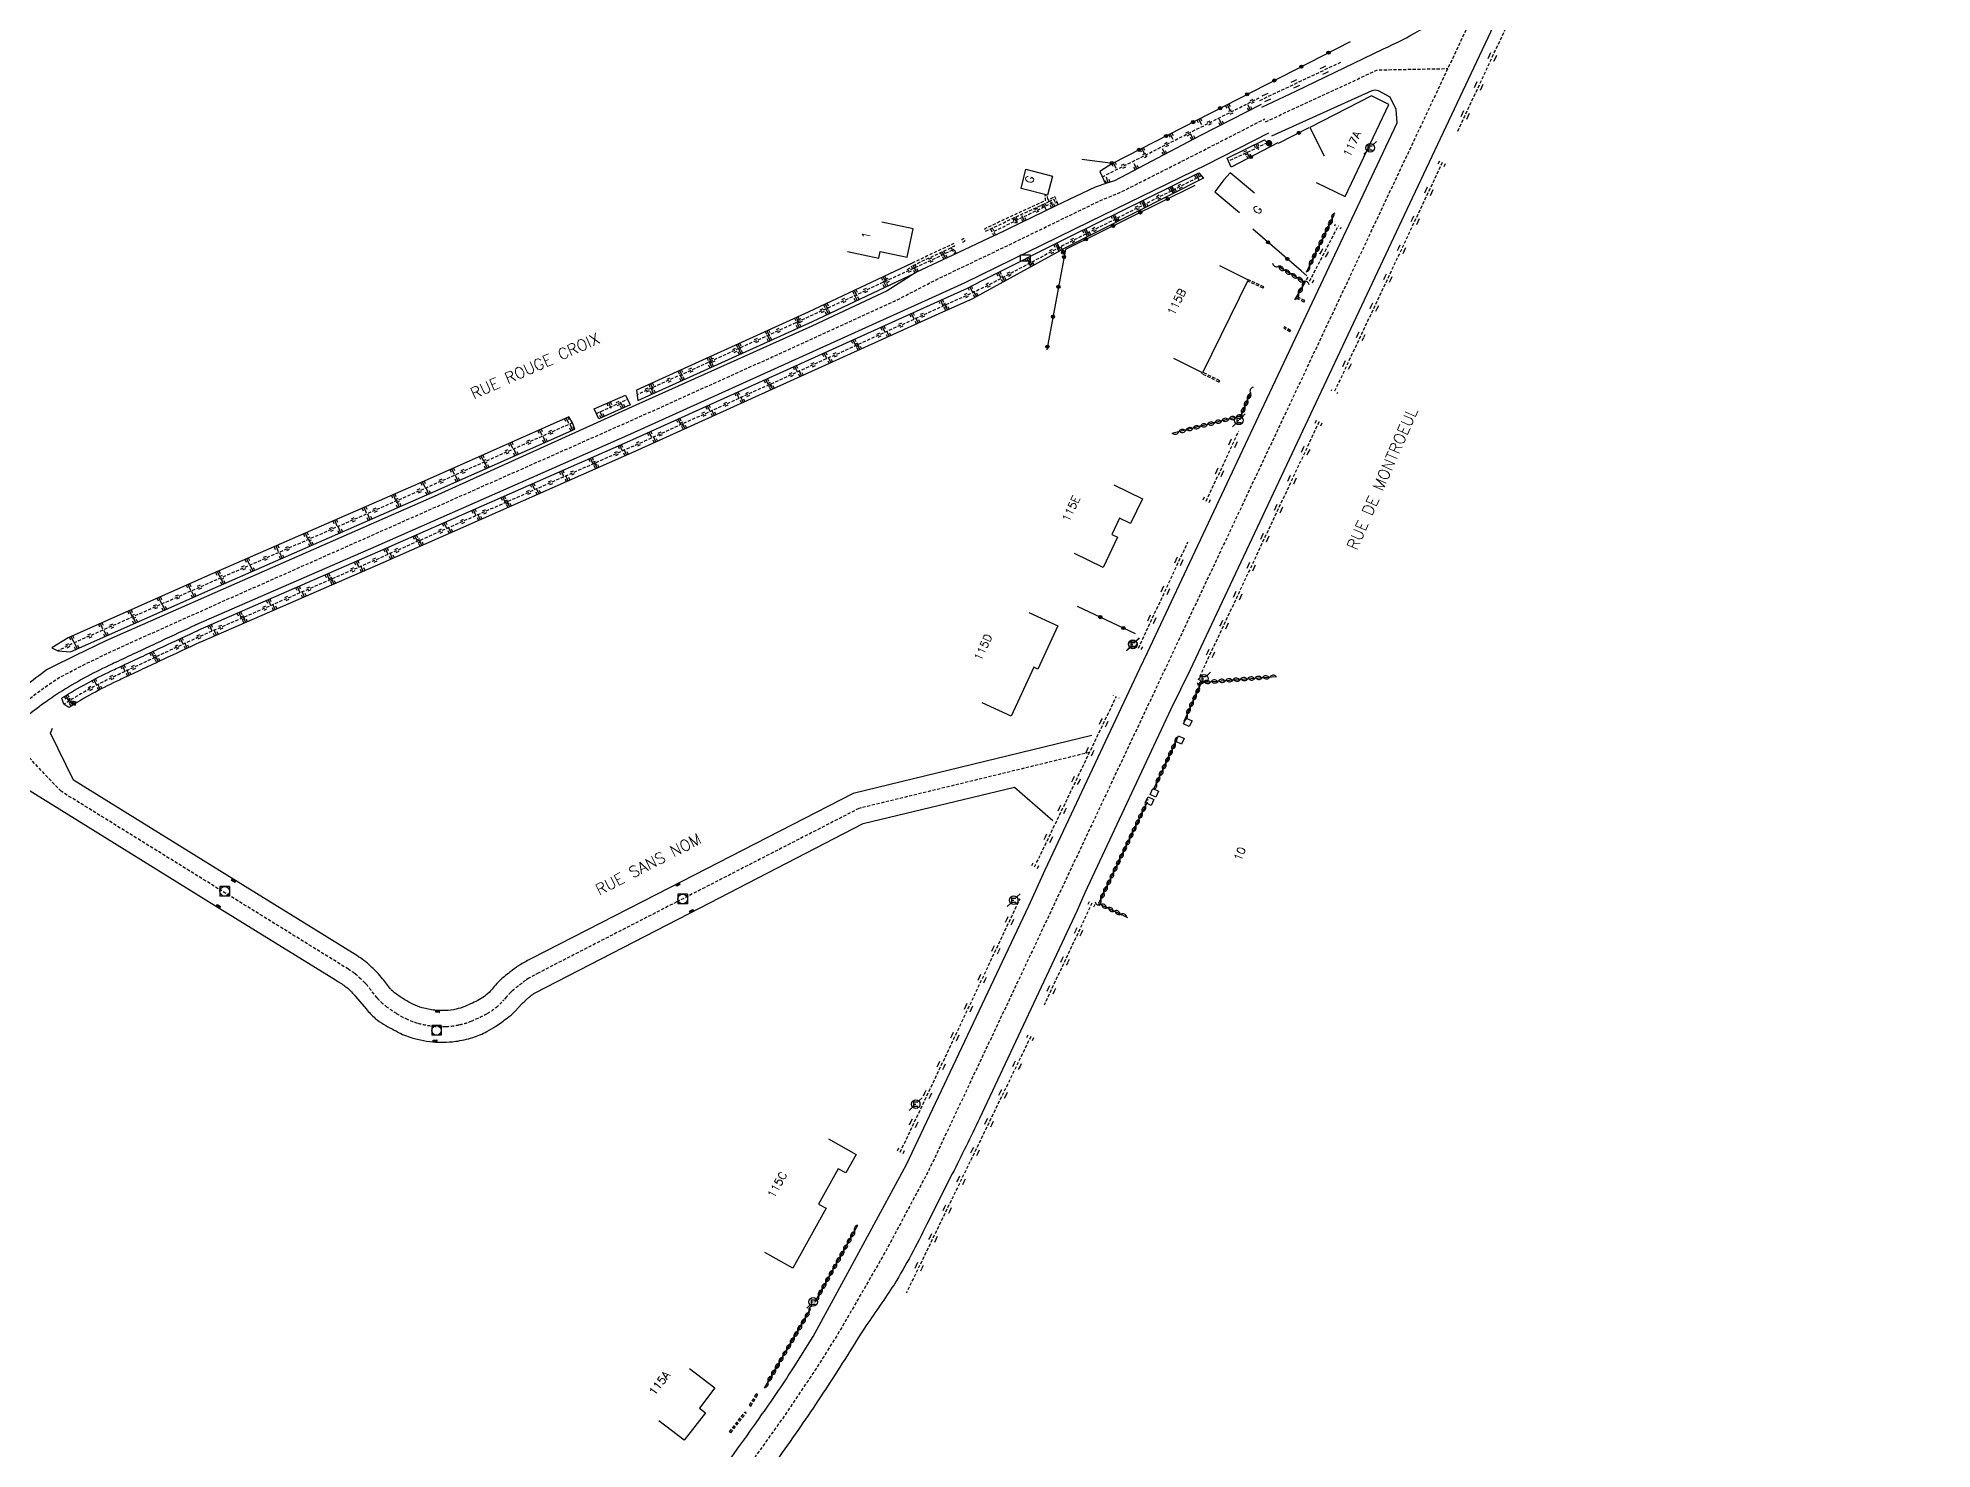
# Model space of a CAD drawing. Header units: millimetres. Extents: x 100999 to 102001, y 122000 to 123000.
# Drawn here: x 101695.6 to 101991.6, y 122632.5 to 122853 of the extents above; entities that cross this region are included whole.
import ezdxf
from ezdxf.enums import TextEntityAlignment as Align

# ---------------------------------------------------------------- set-up
doc = ezdxf.new("R2010")
doc.units = ezdxf.units.MM
doc.linetypes.add('DASHED', pattern=[0.75, 0.5, -0.25])
doc.layers.get('0').update_dxf_attribs({"linetype": 'CONTINUOUS'})
for name, color, linetype in [('W0001', 6, 'DASHED'), ('W0008', 7, 'CONTINUOUS'), ('W0100', 7, 'CONTINUOUS'), ('W0112', 1, 'DASHED'), ('W0211', 2, 'CONTINUOUS'), ('W0220', 5, 'DASHED'), ('W0310', 3, 'CONTINUOUS'), ('W0322', 7, 'CONTINUOUS'), ('W0330', 7, 'CONTINUOUS'), ('W0400', 7, 'CONTINUOUS'), ('W0420', 7, 'CONTINUOUS'), ('W0471', 7, 'CONTINUOUS'), ('W0989', 7, 'CONTINUOUS'), ('W0991', 7, 'CONTINUOUS'), ('W1471', 7, 'CONTINUOUS'), ('W1473', 7, 'CONTINUOUS')]:
    doc.layers.add(name, color=color, linetype=linetype)
doc.styles.get("Standard").update_dxf_attribs({"font": 'romans.shx', "width": 0.85})

# ---------------------------------------------------------------- blocks, each defined once
blk = doc.blocks.new('t330o')
at = {"color": 0, "linetype": 'Continuous'}
for p, q in [((0.25, -0.25), (-0.25, 0.25)), ((-0.25, -0.25), (0.25, 0.25)), ((-0.25, 0.25), (-0.25, -0.25)), ((0.25, 0.25), (-0.25, 0.25)), ((0.25, -0.25), (0.25, 0.25)), ((-0.25, -0.25), (0.25, -0.25)), ((-0.25, -0.25), (-0.25, -0.25))]:
    blk.add_line(p, q, dxfattribs=at)
blk = doc.blocks.new('T400')
for p, q in [((-0.15, 0.3), (0.15, 0.3)), ((-0.15, -0.25), (-0.15, 0.3)), ((-0.15, 0.15), (0.15, 0.15)), ((-0.15, 0), (0.15, 0)), ((0.15, 0.3), (0.15, -0.25)), ((-0.15, -0.15), (0.15, -0.15)), ((-0.15, -0.25), (-0.15, -0.3)), ((-0.15, -0.3), (0.15, -0.3)), ((0.15, -0.3), (0.15, -0.25))]:
    blk.add_line(p, q)
blk = doc.blocks.new('T420')
for p, q in [((0.75, 0.75), (-0.75, 0.75)), ((-0.75, 0.75), (-0.75, -0.75)), ((0.75, 0.75), (0.75, -0.75)), ((0.75, -0.75), (-0.75, -0.75))]:
    blk.add_line(p, q)
blk.add_ellipse((0, 0), major_axis=(-0.53, 0.53), ratio=1, start_param=3.926991, end_param=10.210176)
blk = doc.blocks.new('t310o')
at = {"color": 0, "linetype": 'Continuous'}
for centre, start, end in [((-0.5, 0.38), 216.8699, 323.1304), ((0.5, -0.37), 36.8699, 143.1303)]:
    blk.add_arc(centre, 0.625, start, end, dxfattribs=at)
blk = doc.blocks.new('t322o')
at = {"color": 0, "linetype": 'Continuous'}
for radius in [0.25, 0.15]:
    blk.add_circle((0, 0), radius, dxfattribs=at)
blk = doc.blocks.new('T471')
for p, q in [((-0.333334, 0.333334), (-0.333334, -0.333334)), ((-0.333334, 0.333334), (0.333334, 0.333334)), ((-0.333334, 0), (0, 0)), ((0.500001, 0.500001), (1.000002, 1.000002)), ((-0.500001, -0.500001), (-1.000002, -1.000002)), ((-0.333334, -0.333334), (0.333334, -0.333334))]:
    blk.add_line(p, q)
blk.add_ellipse((0, 0), major_axis=(0.471405, 0.471405), ratio=1, start_param=5.4977871438, end_param=11.780972451)
blk = doc.blocks.new('t112o')
at = {"color": 0, "linetype": 'Continuous'}
for p, q in [((-0.5, 0.5), (0.5, 0.5)), ((-0.5, -0.5), (-0.5, 0.5)), ((0.5, 0.5), (0.5, -0.5)), ((0.5, -0.5), (-0.5, -0.5))]:
    blk.add_line(p, q, dxfattribs=at)
blk = doc.blocks.new('t211o')
at = {"color": 0, "linetype": 'Continuous'}
for p, q in [((-0.29, 0.5), (-0.29, 0)), ((0, 1), (0, 0)), ((0.29, 0.5), (0.29, 0))]:
    blk.add_line(p, q, dxfattribs=at)
blk = doc.blocks.new('t220o')
at = {"color": 0, "linetype": 'Continuous'}
for p, q in [((-0.25, 0.25), (0.25, 0.25)), ((-0.25, -0.25), (0.25, -0.25))]:
    blk.add_line(p, q, dxfattribs=at)
blk = doc.blocks.new('T1471')
at = {"color": 0, "linetype": 'Continuous', "flags": 128}
blk.add_lwpolyline([(-0.75, -0.5), (-0.75, 0.5), (0.75, 0.5), (0.75, -0.5), (-0.75, -0.5)], dxfattribs=at)
blk = doc.blocks.new('T1473')
at = {"color": 0, "linetype": 'Continuous', "const_width": 0.5, "flags": 128}
blk.add_lwpolyline([(-0.25, 0, 1), (0.25, 0, 1)], format="xyb", close=True, dxfattribs=at)

msp = doc.modelspace()

# ---------------------------------------------------------------- linework, layer by layer
at = {"layer": 'W0001', "flags": 128}
for points in [[(101987.68, 123000), (101982.71, 122989.48), (101966.35, 122954.73), (101962.6, 122946.94), (101922.87, 122862.96), (101915.91, 122848.17), (101908.94, 122833.38), (101898.58, 122811.38), (101872.32, 122755.62), (101856.11, 122721.22), (101834.9, 122676.25), (101828.17, 122663.58), (101820.89, 122650.98), (101817.39, 122645.36), (101812.38, 122637.9), (101804.2, 122626.45), (101796.09, 122615.68), (101789.36, 122607.42), (101780.73, 122597.55), (101754.62, 122570.08), (101741.91, 122556.93), (101725.06, 122539.45), (101718.74, 122533.47), (101711.6, 122527.35), (101706.87, 122523.7), (101699.09, 122518.53), (101693.44, 122515.09), (101686.8, 122511.38), (101679.35, 122507.82), (101669.25, 122504.18), (101582.5, 122474.67), (101521.07, 122453.72), (101490.87, 122443.37), (101478.84, 122439.24), (101401.43, 122412.79), (101329.36, 122388.28), (101316.03, 122383.71), (101316.03, 122383.71)], [(101887.45, 122839.87), (101904.93, 122847.97), (101915.91, 122848.17), (101915.91, 122848.17)], [(101492.94, 122460.28), (101493.77, 122462.49), (101495.94, 122466.19), (101500.04, 122473.21), (101504.5, 122481.13), (101508.29, 122488.03), (101511.37, 122493.71), (101514.53, 122500.27), (101517.35, 122506.43), (101519.7, 122512.15), (101523.41, 122521.54), (101529.01, 122534.59), (101531.92, 122542.16), (101535.57, 122552.63), (101537.94, 122557.39), (101541.02, 122564.45), (101544.1, 122571.14), (101546.94, 122577.09), (101549.97, 122583.11), (101552.69, 122588.29), (101555.75, 122593.82), (101558.64, 122598.59), (101561.08, 122602.36), (101565.28, 122608.69), (101568.47, 122613.34), (101572.76, 122619.24), (101577.56, 122625.28), (101580.7, 122628.96), (101586.46, 122634.81), (101592.44, 122640.62), (101599.42, 122647.33), (101603.1, 122650.84), (101606.79, 122654.31), (101610.48, 122657.97), (101613.94, 122661.56), (101616.37, 122664.09), (101622.02, 122670.03), (101625.55, 122673.82), (101629.25, 122677.94), (101634.43, 122683.78), (101639.22, 122689.27), (101644.56, 122695.54), (101661.81, 122715.45), (101676.23, 122731.71), (101680.65, 122736.61), (101684.68, 122740.86), (101688.03, 122744.2), (101691.54, 122747.4), (101695.38, 122750.58), (101698.62, 122752.86), (101702.42, 122754.86), (101707.27, 122757.22), (101724.12, 122764.78), (101789.43, 122793.69), (101810.37, 122803.13), (101829.58, 122811.89), (101836.43, 122815.43), (101847.61, 122820.76), (101861.77, 122827.63), (101864.69, 122828.81), (101876.17, 122834.6), (101887.34, 122840.32)]]:
    msp.add_lwpolyline(points, dxfattribs=at)
at = {"layer": 'W0001'}
msp.add_lwpolyline([(101859.94, 122741.36), (101823.89, 122732.6), (101795.44, 122718, -0.000116), (101795.44, 122718), (101773.88, 122706.94, 0.013357), (101772.33, 122706.1, 0.029714), (101771.86, 122705.79, 0.003878), (101770.67, 122704.87, 0.005368), (101769.84, 122704.21, 0.028635), (101769.53, 122703.92, 0.016907), (101768.84, 122703.17), (101768.48, 122702.75, -0.043778), (101767.22, 122701.51, -0.049037), (101765.83, 122700.57, -0.025869), (101763.3, 122699.37, -0.045357), (101761.48, 122698.81, -0.039793), (101759.41, 122698.54, -0.041047), (101757.36, 122698.6, -0.038183), (101755.02, 122699.05, -0.048047), (101753.09, 122699.78, -0.025214), (101751.64, 122700.59, -0.019918), (101750.01, 122701.71, -0.026407), (101749.24, 122702.35, -0.040185), (101748.64, 122703), (101747.68, 122704.21, 0.00948), (101746.91, 122705.16, 0.024468), (101746.73, 122705.35, 0.003383), (101746.11, 122705.94, 0.003117), (101745.42, 122706.58, 0.030769), (101745.11, 122706.84, 0.016499), (101744.14, 122707.49), (101723.81, 122720.07), (101699.24, 122735.28), (101689.53, 122745.56)], format="xyb", dxfattribs=at)
at = {"layer": 'W0008', "flags": 128}
for points in [[(101991.58, 123000), (101987.77, 122991.92), (101970.61, 122955.33), (101967.29, 122948.33), (101964.47, 122942.61), (101909.91, 122827.06), (101875.65, 122754.28), (101872.63, 122748.13), (101859.19, 122719.44), (101857.99, 122716.66), (101842.73, 122684.19, -0.0068), (101838.49, 122675.51), (101834.5, 122667.65, -0.0245), (101829.39, 122658.21, -0.0057), (101825.04, 122651.83, 0.007), (101822.05, 122647.11, -0.0094), (101815.95, 122637.79, -0.0061), (101809.47, 122628.52, -0.0121)], [(101886.86, 122842.17), (101892.15, 122844.64), (101905.84, 122851.27, 0.0325), (101911.52, 122854.16, 0.0055), (101913.25, 122855.37), (101916.14, 122857.36), (101916.55, 122857.9), (101935.82, 122898.87), (101937.64, 122902.5), (101948.21, 122925.1), (101957.91, 122945.56), (101962.1, 122954.12), (101977.65, 122987.04), (101983.71, 123000)], [(101798.93, 122624.37, 0.0073), (101808.81, 122638.02, 0.0136), (101813.77, 122645.38), (101816.74, 122650.12), (101821.85, 122659.51), (101831.32, 122677), (101850.43, 122717.4), (101853.02, 122722.99), (101867.82, 122754.47), (101868.99, 122756.96), (101887.24, 122795.71), (101907.98, 122839.71), (101907.87, 122841.77), (101906.92, 122843.72), (101905.07, 122844.67, 0.2162), (101904.03, 122844.68), (101888.35, 122837.63)], [(101886.76, 122842.55), (101877.25, 122837.74), (101863.84, 122830.63), (101862.82, 122830.31), (101860.83, 122829.66), (101854.69, 122826.71), (101845.26, 122822.17), (101844.97, 122822.04), (101838.58, 122819.02), (101832.92, 122816.35), (101832.66, 122816.23), (101828.31, 122813.43), (101816.57, 122807.96), (101789.03, 122795.58), (101757.53, 122781.31), (101723.29, 122766.27), (101706.26, 122758.8), (101701.5, 122756.49, 0.002163), (101697.28, 122754.42, 0.044422), (101697.09, 122754.3, 0.004768), (101693.57, 122751.65, 0.019989)], [(101887.91, 122838.09), (101878.2, 122833.13), (101859.93, 122824.25), (101840.47, 122814.69), (101835.28, 122812.35), (101788.22, 122791.07), (101748.4, 122773.5), (101720.3, 122761.26, 0.00614), (101719.74, 122761.01, 0.000606), (101714.06, 122758.36, 0.000046), (101707.7, 122755.39, 0.000291), (101706.71, 122754.92, 0.015694), (101702.82, 122752.94, 0.015384), (101698.99, 122750.69, 0.017171), (101696.6, 122749.06, 0.012643), (101693.49, 122746.66, 0.010381)], [(101860.28, 122744.01), (101823.01, 122734.96), (101794.3, 122720.22), (101772.74, 122709.17, 0.013357), (101771.07, 122708.25, 0.029714), (101770.36, 122707.78, 0.003878), (101769.13, 122706.84, 0.005368), (101768.26, 122706.15, 0.028635), (101767.74, 122705.67, 0.016907), (101766.93, 122704.79), (101766.58, 122704.37, -0.043778), (101765.63, 122703.43, -0.049037), (101764.64, 122702.77, -0.025869), (101762.34, 122701.68, -0.045357), (101760.96, 122701.25, -0.039793), (101759.28, 122701.03, -0.041047), (101757.64, 122701.09, -0.038183), (101755.68, 122701.46, -0.048047), (101754.2, 122702.03, -0.025214), (101752.97, 122702.71, -0.019918), (101751.5, 122703.72, -0.026407), (101750.93, 122704.18, -0.040185), (101750.6, 122704.54), (101749.65, 122705.76, 0.00948), (101748.82, 122706.77, 0.024468), (101748.47, 122707.14, 0.003383), (101747.82, 122707.76, 0.003117), (101747.11, 122708.42, 0.030769), (101746.56, 122708.87, 0.016499), (101745.45, 122709.61), (101725.12, 122722.2), (101701.17, 122737.02), (101697.62, 122744.35), (101697.91, 122745.17)], [(101689.18, 122738.57), (101723.39, 122717.39), (101742.12, 122705.83, -0.014477), (101743.58, 122704.87, -0.032561), (101744.19, 122704.38, -0.019873), (101744.62, 122703.95, -0.012549), (101745.25, 122703.24), (101746.9, 122701.28, 0.038323), (101748.34, 122699.82, 0.04914), (101749.64, 122698.89, 0.014462), (101752.31, 122697.46, 0.034153), (101753.5, 122696.96, 0.028771), (101755.4, 122696.44, 0.029239), (101757.32, 122696.14, 0.029837), (101759, 122696.08, 0.026255), (101760.9, 122696.23, 0.044118), (101763.56, 122696.82, 0.049626), (101765.79, 122697.77, 0.019767), (101767.2, 122698.62, 0.014848), (101768.99, 122699.89, 0.022371), (101769.55, 122700.34, 0.018408), (101770.17, 122700.95), (101771.25, 122702.07, -0.010117), (101771.91, 122702.72, -0.019443), (101772.27, 122703.04, -0.017596), (101772.94, 122703.56, -0.035403), (101773.3, 122703.78), (101799.08, 122717.06), (101824.58, 122730.24), (101848.2, 122735.94), (101854.18, 122730.73)]]:
    msp.add_lwpolyline(points, format="xyb", dxfattribs=at)
at = {"layer": 'W0100', "flags": 128}
for points in [[(101895.37, 122830.36), (101899.88, 122828.21), (101906.7, 122842.54), (101903.98, 122843.89), (101894.35, 122838.98), (101896.62, 122834.52), (101896.62, 122834.52)], [(101885.72, 122828.69), (101881.89, 122831.91), (101880.94, 122830.77), (101879.52, 122828.92), (101883.35, 122825.7)], [(101822.1, 122819.62), (101826.99, 122818.58), (101827.2, 122819.59), (101831.44, 122818.69), (101832.39, 122823.12), (101827.5, 122824.16)], [(101880.26, 122817.41), (101884.74, 122815.2), (101877.57, 122800.67), (101873.09, 122802.89), (101873.09, 122802.89)], [(101863.72, 122783.15), (101868.22, 122780.97), (101866.34, 122777.09), (101864.61, 122777.93), (101863.41, 122775.39), (101864.31, 122774.96), (101862.09, 122770.23), (101857.59, 122772.42), (101857.59, 122772.42)], [(101850.45, 122763.22), (101854.99, 122761.13), (101851.87, 122754.38), (101851.23, 122754.68), (101847.69, 122747.02), (101843.15, 122749.11), (101843.15, 122749.11)], [(101819.13, 122681), (101823.5, 122678.57), (101821.88, 122675.68), (101820.66, 122676.29), (101817.61, 122670.81), (101818.8, 122670.16), (101813.59, 122660.79), (101809.22, 122663.22), (101809.22, 122663.22)], [(101797.44, 122645.13), (101801.4, 122642.09), (101798.97, 122638.92), (101799.91, 122638.2), (101796.62, 122633.91), (101792.65, 122636.96), (101792.65, 122636.96)]]:
    msp.add_lwpolyline(points, dxfattribs=at)
msp.add_lwpolyline([(101854.14, 122831.37), (101853.36, 122828.39), (101849.23, 122829.44), (101850, 122832.45)], close=True, dxfattribs=at)
at = {"layer": 'W0112'}
for p, q in [((101887.07, 122813.87), (101884.63, 122814.98)), ((101887.17, 122814.09), (101884.74, 122815.2)), ((101887.07, 122813.87), (101887.17, 122814.09)), ((101892.57, 122812.4), (101892.46, 122812.18)), ((101893.44, 122811.7), (101892.46, 122812.18)), ((101893.55, 122811.92), (101892.57, 122812.4)), ((101893.44, 122811.7), (101893.55, 122811.92)), ((101890.41, 122807.82), (101890.28, 122807.61)), ((101891.23, 122807.04), (101890.28, 122807.61)), ((101891.35, 122807.25), (101890.41, 122807.82)), ((101891.35, 122807.25), (101891.23, 122807.04)), ((101877.49, 122800.51), (101877.57, 122800.67)), ((101880.16, 122799.2), (101877.49, 122800.51)), ((101880.27, 122799.42), (101877.6, 122800.74)), ((101880.16, 122799.2), (101880.27, 122799.42)), ((101806.82, 122639.39), (101807.87, 122641.15)), ((101807.03, 122639.26), (101808.09, 122641.02)), ((101808.09, 122641.02), (101807.87, 122641.15)), ((101803.67, 122635.24), (101806.08, 122638.3)), ((101803.87, 122635.09), (101806.28, 122638.14)), ((101806.28, 122638.14), (101806.08, 122638.3)), ((101806.82, 122639.39), (101807.03, 122639.26)), ((101803.87, 122635.09), (101803.67, 122635.24))]:
    msp.add_line(p, q, dxfattribs=at)
at = {"layer": 'W0112', "flags": 128}
for points in [[(101843.7, 122822.78), (101853.58, 122827.39), (101853.41, 122827.75), (101853.36, 122828.4), (101852.96, 122828.37), (101853.01, 122827.64), (101853.04, 122827.58), (101843.53, 122823.14)], [(101853.58, 122827.4), (101854.35, 122827.77), (101854.63, 122827.2), (101854.9, 122827.33), (101854.51, 122828.15), (101853.46, 122827.64)], [(101844.46, 122823.15), (101844.97, 122822.04), (101845.26, 122822.17), (101844.75, 122823.28)], [(101832.4, 122817.43), (101838.88, 122820.48), (101838.71, 122820.84), (101832.23, 122817.79)], [(101840.13, 122821.08), (101840.48, 122821.24), (101840.31, 122821.61), (101839.96, 122821.44)], [(101839.08, 122819.34), (101838.77, 122819.96), (101838.51, 122819.83), (101838.82, 122819.21)]]:
    msp.add_lwpolyline(points, close=True, dxfattribs=at)
at = {"layer": 'W0211', "flags": 128}
for points in [[(101882.08, 122832.76), (101881.45, 122834.17), (101887.26, 122837.02), (101888.3, 122836.02)], [(101863.57, 122833.39), (101861.56, 122832.1), (101862.41, 122830.17)], [(101854.9, 122827.33), (101854.94, 122826.84)], [(101838.51, 122819.84), (101838.33, 122820.22)], [(101832.23, 122817.79), (101815.98, 122810.1), (101789.13, 122797.94), (101789.37, 122796.34), (101816.63, 122808.69), (101832.66, 122816.23)], [(101838.82, 122819.21), (101838.76, 122819.11)]]:
    msp.add_lwpolyline(points, dxfattribs=at)
msp.add_lwpolyline([(101700.45, 122748.36), (101699.69, 122748.88), (101699.36, 122749.84, -0.000835), (101699.48, 122749.91, -0.015384), (101703.26, 122752.14, -0.015694), (101707.09, 122754.09, -0.000291), (101708.09, 122754.56, -0.000046), (101714.44, 122757.53, -0.000606), (101720.12, 122760.18, -0.00614), (101720.67, 122760.43), (101748.76, 122772.67), (101788.6, 122790.24), (101835.65, 122811.52), (101840.86, 122813.87), (101843.18, 122815.08), (101856.86, 122821.95), (101877.03, 122831.9), (101877.72, 122831.04), (101856.1, 122820.13), (101841.64, 122812.21), (101836.41, 122809.85), (101789.34, 122788.57), (101749.5, 122770.99), (101721.4, 122758.75, 0.00614), (101720.89, 122758.52, 0.000606), (101715.22, 122755.88, 0.000046), (101708.87, 122752.9, 0.000291), (101707.87, 122752.43, 0.015694), (101704.14, 122750.54, 0.015384), (101700.46, 122748.37, 0.000042)], format="xyb", close=True, dxfattribs=at)
for points in [[(101788.14, 122795.65), (101783.29, 122793.47), (101782.56, 122795), (101787.46, 122797.17)], [(101698.75, 122757.23), (101700.7, 122757.07), (101723.01, 122766.95), (101756.84, 122781.78), (101779.51, 122791.87), (101779.17, 122792.85), (101778.58, 122793.8), (101755.97, 122783.74), (101722.14, 122768.92), (101700.33, 122759.25), (101697.79, 122757.68)]]:
    msp.add_lwpolyline(points, close=True, dxfattribs=at)
at = {"layer": 'W0220'}
for p, q in [((101965.56, 122941.4), (101917.33, 122838.17)), ((101922.38, 122850.16), (101922.17, 122849.7)), ((101922.59, 122850.61), (101922.38, 122850.16)), ((101923.5, 122850.19), (101923.29, 122849.73)), ((101886.55, 122843.2), (101899.26, 122849.2)), ((101895.97, 122848.19), (101896.42, 122848.41)), ((101896.39, 122847.29), (101896.84, 122847.5)), ((101896.42, 122848.41), (101896.87, 122848.62)), ((101896.84, 122847.5), (101897.3, 122847.72)), ((101923.29, 122849.73), (101923.07, 122849.28)), ((101886.92, 122843.93), (101887.37, 122844.14)), ((101887.37, 122844.14), (101887.83, 122844.35)), ((101891.44, 122846.06), (101891.9, 122846.27)), ((101891.87, 122845.16), (101892.32, 122845.37)), ((101891.9, 122846.27), (101892.35, 122846.49)), ((101892.32, 122845.37), (101892.77, 122845.58)), ((101920.26, 122845.63), (101920.05, 122845.17)), ((101920.47, 122846.08), (101920.26, 122845.63)), ((101921.17, 122845.2), (101920.96, 122844.75)), ((101921.38, 122845.66), (101921.17, 122845.2)), ((101887.35, 122843.02), (101887.8, 122843.24)), ((101887.8, 122843.24), (101888.25, 122843.45)), ((101918.15, 122841.1), (101917.93, 122840.64)), ((101918.36, 122841.55), (101918.15, 122841.1)), ((101919.26, 122841.13), (101919.05, 122840.67)), ((101919.05, 122840.67), (101918.84, 122840.22)), ((101915.05, 122833.5), (101898.14, 122797.59)), ((101914.59, 122833.71), (101914.38, 122833.26)), ((101915.5, 122833.28), (101915.29, 122832.83)), ((101912.46, 122829.19), (101912.25, 122828.73)), ((101912.68, 122829.64), (101912.46, 122829.19)), ((101913.58, 122829.21), (101913.37, 122828.76)), ((101913.37, 122828.76), (101913.16, 122828.31)), ((101894.31, 122814.94), (101898.81, 122823.62)), ((101898.24, 122823.6), (101898.37, 122823.85)), ((101899.13, 122823.14), (101899.26, 122823.39)), ((101910.33, 122824.66), (101910.12, 122824.21)), ((101910.55, 122825.11), (101910.33, 122824.66)), ((101911.24, 122824.24), (101911.02, 122823.78)), ((101911.45, 122824.69), (101911.24, 122824.24)), ((101908.42, 122820.59), (101908.2, 122820.14)), ((101909.32, 122820.17), (101909.11, 122819.71)), ((101895.94, 122819.16), (101896.17, 122819.61)), ((101896.17, 122819.61), (101896.4, 122820.05)), ((101896.82, 122818.7), (101897.05, 122819.15)), ((101897.05, 122819.15), (101897.29, 122819.59)), ((101908.2, 122820.14), (101907.99, 122819.69)), ((101909.11, 122819.71), (101908.89, 122819.26)), ((101893.86, 122815.17), (101894.1, 122815.61)), ((101894.75, 122814.71), (101894.98, 122815.15)), ((101906.07, 122815.62), (101905.86, 122815.16)), ((101906.29, 122816.07), (101906.07, 122815.62)), ((101906.98, 122815.19), (101906.76, 122814.74)), ((101907.19, 122815.64), (101906.98, 122815.19)), ((101904.15, 122811.54), (101903.94, 122811.09)), ((101903.94, 122811.09), (101903.73, 122810.64)), ((101904.85, 122810.67), (101904.63, 122810.21)), ((101905.06, 122811.12), (101904.85, 122810.67)), ((101901.81, 122806.57), (101901.6, 122806.12)), ((101902.02, 122807.02), (101901.81, 122806.57)), ((101902.72, 122806.14), (101902.5, 122805.69)), ((101902.93, 122806.6), (101902.72, 122806.14)), ((101899.89, 122802.5), (101899.68, 122802.05)), ((101899.68, 122802.05), (101899.47, 122801.59)), ((101900.59, 122801.62), (101900.37, 122801.17)), ((101900.8, 122802.07), (101900.59, 122801.62)), ((101897.76, 122797.97), (101897.68, 122797.81)), ((101898.67, 122797.55), (101898.59, 122797.38)), ((101895.79, 122792.98), (101876.88, 122752.68)), ((101878.16, 122780.6), (101883.25, 122791.52)), ((101895.34, 122793.19), (101895.13, 122792.74)), ((101896.24, 122792.77), (101896.03, 122792.32)), ((101881.72, 122789.42), (101881.93, 122789.87)), ((101881.93, 122789.87), (101882.14, 122790.33)), ((101882.62, 122789), (101882.84, 122789.45)), ((101882.84, 122789.45), (101883.05, 122789.9)), ((101893.22, 122788.67), (101893, 122788.21)), ((101893.43, 122789.12), (101893.22, 122788.67)), ((101894.12, 122788.24), (101893.91, 122787.79)), ((101894.33, 122788.69), (101894.12, 122788.24)), ((101879.61, 122784.89), (101879.82, 122785.34)), ((101879.82, 122785.34), (101880.03, 122785.8)), ((101880.51, 122784.47), (101880.72, 122784.92)), ((101880.72, 122784.92), (101880.93, 122785.37)), ((101891.09, 122784.14), (101890.88, 122783.69)), ((101891.3, 122784.59), (101891.09, 122784.14)), ((101892, 122783.72), (101891.79, 122783.26)), ((101892.21, 122784.17), (101892, 122783.72)), ((101877.71, 122780.81), (101877.92, 122781.26)), ((101878.61, 122780.39), (101878.82, 122780.84)), ((101888.97, 122779.61), (101888.76, 122779.16)), ((101889.18, 122780.07), (101888.97, 122779.61)), ((101889.87, 122779.19), (101889.66, 122778.74)), ((101890.09, 122779.64), (101889.87, 122779.19)), ((101867.57, 122757.63), (101875.32, 122774.25)), ((101886.85, 122775.09), (101886.63, 122774.63)), ((101887.06, 122775.54), (101886.85, 122775.09)), ((101887.75, 122774.66), (101887.54, 122774.21)), ((101887.96, 122775.11), (101887.75, 122774.66)), ((101873.24, 122770.99), (101873.45, 122771.44)), ((101873.45, 122771.44), (101873.66, 122771.89)), ((101874.15, 122770.56), (101874.36, 122771.02)), ((101874.36, 122771.02), (101874.57, 122771.47)), ((101884.72, 122770.56), (101884.51, 122770.11)), ((101884.93, 122771.01), (101884.72, 122770.56)), ((101885.63, 122770.14), (101885.42, 122769.68)), ((101885.84, 122770.59), (101885.63, 122770.14)), ((101871.13, 122766.45), (101871.34, 122766.91)), ((101871.34, 122766.91), (101871.55, 122767.36)), ((101872.25, 122766.48), (101872.46, 122766.94)), ((101872.04, 122766.03), (101872.25, 122766.48)), ((101882.6, 122766.03), (101882.39, 122765.58)), ((101882.81, 122766.49), (101882.6, 122766.03)), ((101883.5, 122765.61), (101883.29, 122765.16)), ((101883.72, 122766.06), (101883.5, 122765.61)), ((101869.02, 122761.92), (101869.23, 122762.38)), ((101869.23, 122762.38), (101869.44, 122762.83)), ((101869.92, 122761.5), (101870.14, 122761.95)), ((101870.14, 122761.95), (101870.35, 122762.41)), ((101880.48, 122761.51), (101880.26, 122761.05)), ((101880.69, 122761.96), (101880.48, 122761.51)), ((101881.38, 122761.08), (101881.17, 122760.63)), ((101881.59, 122761.53), (101881.38, 122761.08)), ((101867.12, 122757.84), (101867.33, 122758.3)), ((101868.02, 122757.42), (101868.24, 122757.87)), ((101878.35, 122756.98), (101878.14, 122756.53)), ((101878.56, 122757.43), (101878.35, 122756.98)), ((101879.26, 122756.56), (101879.04, 122756.1)), ((101879.47, 122757.01), (101879.26, 122756.56)), ((101876.44, 122752.91), (101876.43, 122752.89)), ((101877.35, 122752.48), (101877.34, 122752.46)), ((101851.35, 122723.46), (101864.14, 122750.1)), ((101863.67, 122750.27), (101863.69, 122750.32)), ((101864.57, 122749.84), (101864.59, 122749.88)), ((101861.51, 122745.77), (101861.72, 122746.22)), ((101861.72, 122746.22), (101861.94, 122746.67)), ((101862.63, 122745.78), (101862.84, 122746.23)), ((101862.41, 122745.33), (101862.63, 122745.78)), ((101859.34, 122741.26), (101859.56, 122741.71)), ((101859.56, 122741.71), (101859.78, 122742.16)), ((101860.24, 122740.83), (101860.46, 122741.28)), ((101860.46, 122741.28), (101860.68, 122741.73)), ((101857.4, 122737.2), (101857.61, 122737.65)), ((101857.18, 122736.75), (101857.4, 122737.2)), ((101858.08, 122736.32), (101858.3, 122736.77)), ((101858.3, 122736.77), (101858.51, 122737.22)), ((101855.01, 122732.24), (101855.23, 122732.69)), ((101855.23, 122732.69), (101855.45, 122733.15)), ((101855.92, 122731.81), (101856.13, 122732.26)), ((101856.13, 122732.26), (101856.35, 122732.71)), ((101853.07, 122728.19), (101853.28, 122728.64)), ((101852.85, 122727.74), (101853.07, 122728.19)), ((101853.75, 122727.3), (101853.97, 122727.75)), ((101853.97, 122727.75), (101854.18, 122728.2)), ((101850.9, 122723.68), (101851.12, 122724.13)), ((101851.8, 122723.25), (101852.02, 122723.7)), ((101830.36, 122678.91), (101849.08, 122718.49)), ((101860.32, 122717.83), (101852.84, 122701.9)), ((101859.87, 122718.04), (101859.66, 122717.59)), ((101860.78, 122717.61), (101860.56, 122717.16)), ((101846.8, 122714.83), (101847.01, 122715.28)), ((101847.01, 122715.28), (101847.23, 122715.74)), ((101847.7, 122714.4), (101847.92, 122714.86)), ((101847.92, 122714.86), (101848.13, 122715.31)), ((101857.96, 122713.97), (101857.74, 122713.51)), ((101844.66, 122710.31), (101844.87, 122710.76)), ((101844.87, 122710.76), (101845.09, 122711.22)), ((101845.78, 122710.34), (101845.99, 122710.79)), ((101857.74, 122713.51), (101857.53, 122713.06)), ((101858.65, 122713.09), (101858.44, 122712.64)), ((101858.86, 122713.54), (101858.65, 122713.09)), ((101845.56, 122709.88), (101845.78, 122710.34)), ((101855.62, 122708.99), (101855.41, 122708.54)), ((101855.83, 122709.44), (101855.62, 122708.99)), ((101856.52, 122708.56), (101856.31, 122708.11)), ((101856.74, 122709.02), (101856.52, 122708.56)), ((101842.52, 122705.79), (101842.74, 122706.24)), ((101842.74, 122706.24), (101842.95, 122706.7)), ((101843.43, 122705.36), (101843.64, 122705.82)), ((101843.64, 122705.82), (101843.85, 122706.27)), ((101853.7, 122704.92), (101853.49, 122704.46)), ((101840.6, 122701.72), (101840.81, 122702.18)), ((101853.49, 122704.46), (101853.28, 122704.01)), ((101854.4, 122704.04), (101854.18, 122703.59)), ((101854.61, 122704.49), (101854.4, 122704.04)), ((101840.38, 122701.27), (101840.6, 122701.72)), ((101841.29, 122700.84), (101841.5, 122701.3)), ((101841.5, 122701.3), (101841.71, 122701.75)), ((101850.75, 122696.98), (101831.31, 122656.93)), ((101838.24, 122696.75), (101838.46, 122697.2)), ((101838.46, 122697.2), (101838.67, 122697.66)), ((101839.15, 122696.32), (101839.36, 122696.78)), ((101839.36, 122696.78), (101839.58, 122697.23)), ((101850.3, 122697.2), (101850.09, 122696.75)), ((101851.2, 122696.76), (101850.99, 122696.31)), ((101836.32, 122692.68), (101836.53, 122693.14)), ((101848.34, 122693.15), (101848.12, 122692.7)), ((101836.11, 122692.23), (101836.32, 122692.68)), ((101837.01, 122691.81), (101837.22, 122692.26)), ((101837.22, 122692.26), (101837.44, 122692.71)), ((101848.12, 122692.7), (101847.9, 122692.25)), ((101849.02, 122692.26), (101848.8, 122691.81)), ((101849.24, 122692.71), (101849.02, 122692.26)), ((101833.97, 122687.71), (101834.18, 122688.16)), ((101834.18, 122688.16), (101834.4, 122688.62)), ((101834.87, 122687.29), (101835.09, 122687.74)), ((101835.09, 122687.74), (101835.3, 122688.19)), ((101845.94, 122688.2), (101845.72, 122687.75)), ((101846.16, 122688.65), (101845.94, 122688.2)), ((101846.84, 122687.76), (101846.62, 122687.31)), ((101847.06, 122688.21), (101846.84, 122687.76)), ((101832.04, 122683.65), (101832.26, 122684.1)), ((101843.97, 122684.15), (101843.75, 122683.7)), ((101831.83, 122683.19), (101832.04, 122683.65)), ((101832.73, 122682.77), (101832.95, 122683.22)), ((101832.95, 122683.22), (101833.16, 122683.67)), ((101843.75, 122683.7), (101843.54, 122683.25)), ((101844.65, 122683.26), (101844.44, 122682.82)), ((101844.87, 122683.71), (101844.65, 122683.26)), ((101829.91, 122679.13), (101830.12, 122679.58)), ((101830.81, 122678.7), (101831.02, 122679.15)), ((101841.57, 122679.2), (101841.35, 122678.75)), ((101841.79, 122679.65), (101841.57, 122679.2)), ((101842.47, 122678.77), (101842.25, 122678.32)), ((101842.69, 122679.22), (101842.47, 122678.77)), ((101839.61, 122675.16), (101839.39, 122674.71)), ((101839.39, 122674.71), (101839.17, 122674.26)), ((101840.29, 122674.27), (101840.07, 122673.82)), ((101840.51, 122674.72), (101840.29, 122674.27)), ((101837.2, 122670.21), (101836.99, 122669.76)), ((101837.42, 122670.66), (101837.2, 122670.21)), ((101838.1, 122669.77), (101837.89, 122669.32)), ((101838.32, 122670.22), (101838.1, 122669.77)), ((101835.02, 122665.71), (101834.8, 122665.26)), ((101835.24, 122666.16), (101835.02, 122665.71)), ((101835.92, 122665.27), (101835.7, 122664.82)), ((101836.14, 122665.72), (101835.92, 122665.27)), ((101832.84, 122661.21), (101832.62, 122660.76)), ((101833.06, 122661.66), (101832.84, 122661.21)), ((101833.74, 122660.77), (101833.52, 122660.32)), ((101833.96, 122661.22), (101833.74, 122660.77)), ((101830.87, 122657.16), (101830.86, 122657.15)), ((101831.77, 122656.73), (101831.76, 122656.71))]:
    msp.add_line(p, q, dxfattribs=at)
at = {"layer": 'W0220', "flags": 128}
for points in [[(101861.92, 122831.27), (101886.42, 122843.61)], [(101887.74, 122836.56), (101881.65, 122833.7)], [(101845.02, 122822.75), (101854.51, 122827.42)], [(101838.53, 122819.79), (101816.27, 122809.47), (101789.23, 122797.23)], [(101782.89, 122794.3), (101787.74, 122796.54)], [(101779.17, 122792.85), (101756.42, 122782.73), (101722.59, 122767.9), (101700.52, 122758.13), (101698.75, 122757.23)]]:
    msp.add_lwpolyline(points, dxfattribs=at)
msp.add_lwpolyline([(101877.41, 122831.43), (101855.78, 122820.52), (101843.69, 122814.1), (101841.28, 122812.97), (101836.06, 122810.62), (101789, 122789.34), (101749.16, 122771.76), (101721.06, 122759.52, 0.00614), (101720.54, 122759.29, 0.000606), (101714.86, 122756.64, 0.000046), (101708.51, 122753.66, 0.000291), (101707.51, 122753.2, 0.015694), (101703.74, 122751.28, 0.015384), (101700.01, 122749.08, 0.002321), (101699.69, 122748.88)], format="xyb", dxfattribs=at)
at = {"layer": 'W0310'}
for p, q in [((101893.81, 122816.35), (101898.2, 122825.44)), ((101873.51, 122743.27), (101869.9, 122735.5)), ((101817.04, 122655.5), (101823.73, 122667.5)), ((101809.13, 122642.03), (101816.41, 122654.5))]:
    msp.add_line(p, q, dxfattribs=at)
at = {"layer": 'W0310', "flags": 128}
for points in [[(101892.01, 122812.04), (101893.63, 122814.75), (101889.34, 122817.31), (101889.34, 122817.31)], [(101885.11, 122797.55), (101883.56, 122793.92), (101882.46, 122793.64), (101872.77, 122791.15), (101872.77, 122791.15)], [(101874.7, 122746.26), (101877.42, 122752.28), (101879.17, 122752.42), (101889.13, 122753.21), (101889.13, 122753.21)], [(101868.92, 122733.58), (101861.36, 122717.74), (101865.87, 122715.59), (101865.87, 122715.59)]]:
    msp.add_lwpolyline(points, dxfattribs=at)
at = {"layer": 'W0322'}
for p, q in [((101894.19, 122838.93), (101889.39, 122836.47)), ((101858, 122764.19), (101867.05, 122759.93))]:
    msp.add_line(p, q, dxfattribs=at)
at = {"layer": 'W0322', "flags": 128}
for points in [[(101858.71, 122834.03), (101863.57, 122833.39), (101885.47, 122844.61), (101900.71, 122852.42)], [(101889.37, 122836.58), (101882.08, 122832.76)], [(101876.4, 122829.9), (101856.17, 122819.93), (101853.26, 122804.23)], [(101893.89, 122815.82), (101893.02, 122816.56), (101885.43, 122823.07), (101885.43, 122823.07)]]:
    msp.add_lwpolyline(points, dxfattribs=at)

# ---------------------------------------------------------------- block references
at = {"layer": 'W0112', "rotation": 64.7053}
for p in [(101875.28, 122746.05), (101874.06, 122743.3), (101869.31, 122733.75), (101870.05, 122735.04)]:
    msp.add_blockref('t112o', p, dxfattribs=at)
at = {"layer": 'W0211'}
for p, rotation in [((101881.46, 122842.55), 207.1327630724679), ((101885.06, 122841.69), 26.86749250235987), ((101872.56, 122837.99), 207.1327630722647), ((101876.15, 122837.15), 27.89542565775843), ((101877.01, 122840.27), 207.1327630723691), ((101880.6, 122839.43), 26.8674925018246), ((101868.11, 122835.71), 207.132763072154), ((101871.73, 122834.81), 27.89542565795572), ((101884.94, 122834.26), 27.65959657522001), ((101885.93, 122836.37), 206.1241230350363), ((101863.66, 122833.43), 207.1327630720366), ((101867.31, 122832.47), 27.89542565757655), ((101862.82, 122830.31), 17.9063681845667), ((101872.55, 122829.69), 206.2729659739918), ((101873.25, 122828.78), 26.77783729845476), ((101876.6, 122831.69), 206.2729659736682), ((101852.76, 122827), 205.0027798185386), ((101854.27, 122826.51), 25.68436708772804), ((101868.06, 122827.48), 206.2729659742746), ((101868.79, 122826.53), 26.77783729811782), ((101848.23, 122824.89), 205.0027798183308), ((101849.76, 122824.34), 25.68436708745909), ((101859.1, 122823.05), 206.2729659742595), ((101863.58, 122825.26), 206.272965974524), ((101864.33, 122824.28), 26.7778372992828), ((101854.62, 122820.82), 206.6541120250653), ((101855.41, 122819.75), 28.69996436323253), ((101859.86, 122822.03), 26.77783729894536), ((101832.4, 122817.43), 205.2179215483655), ((101832.92, 122816.35), 25.2803757899739), ((101836.93, 122819.56), 205.2179215501893), ((101837.44, 122818.49), 25.28037578979164), ((101850.15, 122818.58), 206.6541120247103), ((101851.02, 122817.35), 28.69996436380066), ((101827.71, 122815.65), 205.3076891915659), ((101828.14, 122814.1), 25.18661426605277), ((101845.68, 122816.34), 206.6541120244316), ((101846.64, 122814.95), 28.69996436310917), ((101818.67, 122811.38), 205.3076891916334), ((101823.19, 122813.51), 205.3076891915979), ((101823.61, 122811.97), 25.1866142668218), ((101836.68, 122811.98), 204.2984115521789), ((101837.72, 122810.44), 24.29841155229621), ((101841.23, 122814.06), 207.5343676891466), ((101842.25, 122812.55), 28.69996436281038), ((101814.55, 122807.75), 24.36296740549614), ((101814.14, 122809.27), 204.3629674051278), ((101819.09, 122809.85), 25.18661426706902), ((101832.13, 122809.92), 204.3304504155668), ((101833.16, 122808.38), 24.33045041593538), ((101809.59, 122807.21), 204.3629674051278), ((101809.99, 122805.69), 24.36296740549614), ((101823.02, 122805.8), 204.3304504155668), ((101827.57, 122807.86), 204.3304504155668), ((101828.61, 122806.32), 24.33045041593538), ((101800.48, 122803.08), 204.3629674051278), ((101800.88, 122801.56), 24.36296740589561), ((101805.44, 122803.62), 24.36296740549614), ((101805.03, 122805.14), 204.3629674046308), ((101818.46, 122803.74), 204.3304504155668), ((101819.5, 122802.2), 24.33045041544151), ((101824.05, 122804.26), 24.33045041593538), ((101796.33, 122799.5), 24.36296740549614), ((101795.92, 122801.02), 204.3629674046308), ((101809.35, 122799.62), 204.3304504155668), ((101813.9, 122801.68), 204.3304504155668), ((101814.94, 122800.14), 24.33045041544151), ((101791.37, 122798.95), 204.3629674057282), ((101791.78, 122797.44), 24.36296740501349), ((101804.79, 122797.56), 204.3304504155668), ((101805.83, 122796.02), 24.33045041544151), ((101810.38, 122798.08), 24.33045041544151), ((101778.18, 122793.63), 203.9970257169819), ((101783.84, 122793.72), 24.22717016751257), ((101784.81, 122796), 203.8451096364018), ((101787.08, 122795.17), 24.22717016764776), ((101795.68, 122793.44), 204.3304504155668), ((101800.24, 122795.5), 204.3304504155668), ((101801.27, 122793.96), 24.33045041544151), ((101774.01, 122791.77), 203.9970257169819), ((101774.94, 122789.83), 23.9970257164608), ((101779.15, 122791.7), 23.9970257164608), ((101791.12, 122791.38), 204.3304504155668), ((101792.16, 122789.84), 24.33045041503391), ((101796.72, 122791.9), 24.33045041503391), ((101764.87, 122787.7), 203.9970257169819), ((101769.44, 122789.74), 203.9970257169819), ((101770.38, 122787.8), 23.99702571719248), ((101786.56, 122789.34), 203.8086931495988), ((101787.6, 122787.8), 23.80869314930607), ((101760.31, 122785.67), 203.9970257169819), ((101761.24, 122783.73), 23.99702571719248), ((101765.81, 122785.77), 23.99702571719248), ((101777.41, 122785.31), 203.8086931495988), ((101778.45, 122783.76), 23.80869314890668), ((101781.99, 122787.32), 203.8086931495988), ((101783.02, 122785.78), 23.80869314890668), ((101751.16, 122781.63), 203.6634858729381), ((101755.74, 122783.64), 203.6634858729381), ((101756.67, 122781.7), 23.66348587339671), ((101772.84, 122783.29), 203.8086931495988), ((101773.87, 122781.74), 23.80869314890668), ((101746.58, 122779.63), 203.66348587324), ((101747.51, 122777.69), 23.66348587266316), ((101752.09, 122779.69), 23.66348587307527), ((101763.69, 122779.25), 203.8086931495988), ((101764.72, 122777.71), 23.80869314890668), ((101768.26, 122781.27), 203.8086931495988), ((101769.3, 122779.72), 23.80869314981183), ((101742, 122777.62), 203.6634858729381), ((101742.93, 122775.68), 23.66348587266316), ((101759.11, 122777.23), 203.8086931495988), ((101760.15, 122775.69), 23.80869314890668), ((101732.84, 122773.6), 203.6634858729381), ((101737.42, 122775.61), 203.6634858729381), ((101738.35, 122773.67), 23.66348587339671), ((101749.96, 122773.19), 203.8086931492583), ((101754.54, 122775.21), 203.8086931495988), ((101755.58, 122773.67), 23.80869314890668), ((101728.26, 122771.6), 203.6634858729381), ((101729.2, 122769.66), 23.66348587266316), ((101733.77, 122771.67), 23.66348587266316), ((101745.38, 122771.19), 203.5345458112319), ((101746.42, 122769.65), 23.53454581182291), ((101751, 122771.65), 23.80869314890668), ((101719.11, 122767.57), 203.8984921782816), ((101723.68, 122769.59), 203.6634858729381), ((101724.62, 122767.65), 23.66348587266316), ((101736.21, 122767.2), 203.5345458108951), ((101740.8, 122769.2), 203.5345458108951), ((101741.84, 122767.65), 23.53454581182291), ((101714.53, 122765.55), 203.8984921782816), ((101715.47, 122763.61), 23.89849217845696), ((101720.04, 122765.64), 23.89849217845696), ((101731.63, 122765.2), 203.5345458108951), ((101732.67, 122763.66), 23.53454581182291), ((101737.25, 122765.65), 23.53454581091587), ((101705.39, 122761.5), 203.8984921782816), ((101709.96, 122763.52), 203.8984921782816), ((101710.9, 122761.58), 23.89849217845696), ((101722.46, 122761.21), 203.5345458112319), ((101727.05, 122763.21), 203.5345458112319), ((101728.08, 122761.66), 23.53454581091587), ((101700.82, 122759.47), 203.8984921782816), ((101701.76, 122757.53), 23.89849217845696), ((101706.33, 122759.56), 23.89849217845696), ((101717.91, 122759.15), 204.9958835391223), ((101718.94, 122757.61), 24.98949900561817), ((101723.5, 122759.66), 23.53454581091587), ((101708.85, 122754.91), 205.0898642833121), ((101713.38, 122757.03), 205.0824054630044), ((101714.41, 122755.5), 25.08198044792518), ((101704.35, 122752.73), 207.718132834179), ((101705.38, 122751.2), 27.54571523930317), ((101709.88, 122753.38), 25.0894396242042), ((101700.01, 122750.25), 211.7752527808897), ((101701.04, 122748.73), 31.71672654798751)]:
    msp.add_blockref('t211o', p, dxfattribs=dict(at, rotation=rotation))
at = {"layer": 'W0220'}
for p, rotation in [((101882.02, 122841.39), 26.73282293691138), ((101885.37, 122843.08), 26.73282293691138), ((101875.32, 122838.02), 26.73282293691138), ((101878.67, 122839.7), 26.73282293691138), ((101868.62, 122834.64), 26.73282293691138), ((101871.97, 122836.33), 26.73282293691138), ((101884.34, 122834.97), 205.1771381012435), ((101865.27, 122832.96), 26.73282293691138), ((101874.06, 122829.74), 206.759876792926), ((101851.75, 122826.06), 26.21828960994599), ((101867.36, 122826.37), 206.759876792926), ((101870.71, 122828.05), 206.759876792926), ((101848.39, 122824.41), 26.21828960994599), ((101860.66, 122822.99), 206.759876792926), ((101864.01, 122824.68), 206.759876792926), ((101857.31, 122821.3), 206.759876792926), ((101835.13, 122818.22), 204.8745507667851), ((101850.67, 122817.81), 207.9768215576361), ((101853.99, 122819.57), 207.9768215576361), ((101828.32, 122815.06), 204.8745507667851), ((101831.72, 122816.64), 204.8745507667851), ((101844.05, 122814.3), 207.9768215576361), ((101847.36, 122816.05), 207.9768215576361), ((101821.52, 122811.91), 204.8745507667851), ((101824.92, 122813.48), 204.8745507667851), ((101837.24, 122811.15), 204.2984115521689), ((101840.66, 122812.69), 204.2984115521689), ((101814.71, 122808.77), 204.3629674053236), ((101818.12, 122810.33), 204.8745507667851), ((101830.41, 122808.06), 204.3304504155781), ((101833.83, 122809.61), 204.3304504155781), ((101807.88, 122805.67), 204.3629674053236), ((101811.29, 122807.22), 204.3629674053236), ((101826.99, 122806.52), 204.3304504155781), ((101801.04, 122802.58), 204.3629674053236), ((101804.46, 122804.12), 204.3629674053236), ((101820.16, 122803.43), 204.3304504155781), ((101823.57, 122804.97), 204.3304504155781), ((101794.21, 122799.48), 204.3629674053236), ((101797.63, 122801.03), 204.3629674053236), ((101813.32, 122800.34), 204.3304504155781), ((101816.74, 122801.88), 204.3304504155781), ((101790.8, 122797.94), 204.3629674053236), ((101806.49, 122797.25), 204.3304504155781), ((101809.91, 122798.79), 204.3304504155781), ((101786.3, 122795.87), 24.81802228249981), ((101799.66, 122794.16), 204.3304504155781), ((101803.07, 122795.7), 204.3304504155781), ((101775.74, 122791.33), 203.9970257168951), ((101792.82, 122791.07), 204.3304504155781), ((101796.24, 122792.61), 204.3304504155781), ((101768.89, 122788.28), 203.9970257168951), ((101772.32, 122789.8), 203.9970257168951), ((101785.98, 122788), 203.8086931493037), ((101789.41, 122789.52), 204.3304504155781), ((101762.04, 122785.23), 203.9970257168951), ((101765.46, 122786.75), 203.9970257168951), ((101779.11, 122784.98), 203.8086931493037), ((101782.55, 122786.49), 203.8086931493037), ((101755.18, 122782.19), 203.6634858729397), ((101758.61, 122783.7), 203.9970257168951), ((101772.25, 122781.95), 203.8086931493037), ((101775.68, 122783.46), 203.8086931493037), ((101748.31, 122779.18), 203.6634858729397), ((101751.75, 122780.68), 203.6634858729397), ((101765.39, 122778.92), 203.8086931493037), ((101768.82, 122780.44), 203.8086931493037), ((101741.45, 122776.17), 203.6634858729397), ((101744.88, 122777.67), 203.6634858729397), ((101758.53, 122775.89), 203.8086931493037), ((101761.96, 122777.41), 203.8086931493037), ((101734.58, 122773.16), 203.6634858729397), ((101738.01, 122774.66), 203.6634858729397), ((101751.67, 122772.87), 203.8086931493037), ((101755.1, 122774.38), 203.8086931493037), ((101727.71, 122770.15), 203.6634858729397), ((101731.14, 122771.65), 203.6634858729397), ((101744.8, 122769.86), 203.5345458113241), ((101748.23, 122771.36), 203.5345458113241), ((101720.84, 122767.13), 203.8984921784467), ((101724.27, 122768.64), 203.6634858729397), ((101737.92, 122766.86), 203.5345458113241), ((101741.36, 122768.36), 203.5345458113241), ((101713.98, 122764.09), 203.8984921784467), ((101717.41, 122765.61), 203.8984921784467), ((101731.04, 122763.87), 203.5345458113241), ((101734.48, 122765.37), 203.5345458113241), ((101707.13, 122761.05), 203.8984921784467), ((101710.55, 122762.57), 203.8984921784467), ((101724.17, 122760.87), 203.5345458113241), ((101727.61, 122762.37), 203.5345458113241), ((101700.28, 122758), 206.8987168090331), ((101703.7, 122759.53), 203.8984921784467), ((101717.33, 122757.79), 205.0201773471944), ((101720.73, 122759.37), 204.4194618968442), ((101713.93, 122756.2), 205.0821763569244), ((101707.14, 122753.02), 205.5050491487861), ((101710.54, 122754.61), 205.087770616426), ((101700.57, 122749.43), 211.7442044453875), ((101703.81, 122751.31), 208.6870740156998)]:
    msp.add_blockref('t220o', p, dxfattribs=dict(at, rotation=rotation))
at = {"layer": 'W0310'}
for p, rotation in [((101896.82, 122822.59), 64.20410987370566), ((101897.32, 122823.63), 64.20410987370566), ((101897.83, 122824.67), 64.20410987370566), ((101895.31, 122819.47), 64.20410987370566), ((101895.82, 122820.51), 64.20410987370566), ((101896.32, 122821.55), 64.20410987370566), ((101889.4, 122817.27), 149.1893358072713), ((101890.4, 122816.68), 149.1893358072713), ((101894.31, 122817.39), 64.20410987370566), ((101894.81, 122818.43), 64.20410987370566), ((101891.39, 122816.09), 149.1893358072713), ((101892.38, 122815.5), 149.1893358072713), ((101893.37, 122814.91), 149.1893358072713), ((101893.19, 122814.02), 59.19032580528391), ((101892.6, 122813.03), 59.19032580528391), ((101884.63, 122796.43), 246.9105565083916), ((101885.08, 122797.49), 246.9105565083916), ((101880.6, 122793.16), 194.4018586748298), ((101881.72, 122793.45), 194.4018586748298), ((101882.84, 122793.73), 194.403000138618), ((101883.72, 122794.3), 246.9105565083916), ((101884.17, 122795.36), 246.9105565083916), ((101873.89, 122791.44), 194.4018586748298), ((101875.01, 122791.72), 194.4018586748298), ((101876.13, 122792.01), 194.4018586748298), ((101877.25, 122792.3), 194.4018586748298), ((101878.37, 122792.59), 194.4018586748298), ((101879.49, 122792.87), 194.4018586748298), ((101877.08, 122751.52), 65.7526276502291), ((101877.74, 122752.3), 4.548153328503519), ((101878.89, 122752.39), 4.548153328503519), ((101880.05, 122752.49), 4.548289041431411), ((101881.2, 122752.58), 4.548289041431411), ((101882.35, 122752.67), 4.548289041431411), ((101883.5, 122752.76), 4.548289041431411), ((101884.65, 122752.85), 4.548289041431411), ((101885.8, 122752.94), 4.548289041431411), ((101886.95, 122753.04), 4.548289041431411), ((101888.11, 122753.13), 4.548289041431411), ((101875.65, 122748.36), 65.7526276502291), ((101876.13, 122749.42), 65.7526276502291), ((101876.6, 122750.47), 65.7526276502291), ((101875.18, 122747.31), 65.7526276502291), ((101873.31, 122742.83), 245.0682274139255), ((101871.85, 122739.69), 245.0682274139255), ((101872.34, 122740.74), 245.0682274139255), ((101872.82, 122741.78), 245.0682274139255), ((101870.39, 122736.55), 245.0682274139255), ((101870.87, 122737.59), 245.0682274139255), ((101871.36, 122738.64), 245.0682274139255), ((101867.66, 122730.95), 244.4745185805467), ((101868.16, 122731.99), 244.4745185805467), ((101868.66, 122733.03), 244.4745185805467), ((101866.17, 122727.82), 244.4745185805467), ((101866.67, 122728.87), 244.4745185805467), ((101867.17, 122729.91), 244.4745185805467), ((101864.68, 122724.7), 244.4745185805467), ((101865.18, 122725.74), 244.4745185805467), ((101865.67, 122726.78), 244.4745185805467), ((101863.19, 122721.57), 244.4745185805467), ((101863.68, 122722.61), 244.4745185805467), ((101864.18, 122723.65), 244.4745185805467), ((101862.19, 122719.48), 244.4745185805467), ((101862.69, 122720.53), 244.4745185805467), ((101861.7, 122717.58), 334.4753178285901), ((101861.69, 122718.44), 244.4745185805467), ((101862.74, 122717.08), 334.4753178285901), ((101863.79, 122716.58), 334.4753178285901), ((101864.83, 122716.09), 334.4753178285901), ((101822.66, 122665.59), 60.84478859198041), ((101823.23, 122666.6), 60.84478859198041), ((101820.98, 122662.56), 60.84478859198041), ((101821.54, 122663.57), 60.84478859198041), ((101822.1, 122664.58), 60.84478859198041), ((101819.29, 122659.54), 60.84478859198041), ((101819.85, 122660.55), 60.84478859198041), ((101820.41, 122661.56), 60.84478859198041), ((101817.6, 122656.51), 60.84478859198041), ((101818.16, 122657.52), 60.84478859198041), ((101818.73, 122658.53), 60.84478859198041), ((101816.12, 122654), 59.70519842051073), ((101814.37, 122651), 59.70519842051073), ((101814.95, 122652), 59.70519842051073), ((101815.54, 122653), 59.70519842051073), ((101812.62, 122648.01), 59.70519842051073), ((101813.21, 122649.01), 59.70519842051073), ((101813.79, 122650.01), 59.70519842051073), ((101810.87, 122645.02), 59.70519842051073), ((101811.46, 122646.02), 59.70519842051073), ((101812.04, 122647.02), 59.70519842051073), ((101809.71, 122643.03), 59.70519842051073), ((101810.29, 122644.02), 59.70519842051073)]:
    msp.add_blockref('t310o', p, dxfattribs=dict(at, rotation=rotation))
at = {"layer": 'W0322'}
for p, rotation in [((101897.26, 122850.65), 27.13276307230726), ((101893.03, 122848.48), 27.13276307230726), ((101884.57, 122844.15), 27.13276307239112), ((101888.8, 122846.31), 27.13276307230726), ((101880.35, 122841.98), 27.13276307239112), ((101871.89, 122837.65), 27.13276307239112), ((101876.12, 122839.81), 27.13276307239112), ((101892.64, 122838.14), 207.1949858350735), ((101867.67, 122835.48), 27.13276307239112), ((101863.42, 122833.41), 352.3925593828405), ((101885.16, 122834.37), 207.6595965752027), ((101872.14, 122827.8), 206.224475581085), ((101863.62, 122823.6), 206.224475581085), ((101867.88, 122825.7), 206.224475581085), ((101859.36, 122821.5), 206.224475581085), ((101887.82, 122821.03), 139.3534008114731), ((101855.95, 122818.75), 259.4993759029377), ((101890.85, 122818.43), 139.3534008114731), ((101855.08, 122814.08), 259.4993759029377), ((101854.22, 122809.41), 259.4993759029377), ((101853.35, 122804.74), 259.4993759029377), ((101861.62, 122762.49), 334.7785054442433), ((101865.24, 122760.78), 334.7785054442433)]:
    msp.add_blockref('t322o', p, dxfattribs=dict(at, rotation=rotation))
at = {"layer": 'W0330', "rotation": 71.97747782402706}
for p in [(101855.81, 122819.49), (101701.27, 122749.03)]:
    msp.add_blockref('t330o', p, dxfattribs=at)
at = {"layer": 'W0400'}
for p, rotation in [((101726.22, 122721.34), 58.2365448811541), ((101795.64, 122720.74), 117.1758010628876), ((101723.84, 122717.29), 58.2365448811541), ((101797.78, 122716.56), 117.1758010629509), ((101758.1, 122700.89), 86.19453990555762), ((101757.68, 122696.26), 85.73836838553956)]:
    msp.add_blockref('T400', p, dxfattribs=dict(at, rotation=rotation))
at = {"layer": 'W0420'}
for p in [(101724.82, 122719.67), (101796.37, 122718.46), (101757.9, 122697.93)]:
    msp.add_blockref('T420', p, dxfattribs=at)
at = {"layer": 'W0471'}
for p in [(101903.77, 122835.79), (101883.27, 122793.22), (101866.71, 122758.28), (101866.72, 122758.21), (101877.82, 122752.87), (101848.09, 122718.28), (101832.78, 122686.42), (101816.76, 122655.53)]:
    msp.add_blockref('T471', p, dxfattribs=at)
at = {"layer": 'W1471'}
msp.add_blockref('T1471', (101849.91, 122818.6), dxfattribs=at)
at = {"layer": 'W1473'}
msp.add_blockref('T1473', (101887.98, 122836.51), dxfattribs=at)

# ---------------------------------------------------------------- texts
at = {"layer": 'W0989'}
for s, rotation, p in [('RUE ROUGE CROIX', 24, (101773.33, 122801.74)), ('RUE DE MONTROEUL', 66.4355, (101905.67, 122784.13)), ('RUE SANS NOM', 27.1758, (101791.01, 122723.91))]:
    msp.add_text(s, height=1.75, rotation=rotation, dxfattribs=at).set_placement(p, align=Align.MIDDLE)
at = {"layer": 'W0991'}
for s, rotation, p in [('117A', 64.7803, (101900.96, 122836.39)), ('G', 75.7505, (101850.58, 122830.85)), ('G', 52.7305, (101886.17, 122826.09)), ('1', 77.9733, (101825.02, 122822.11)), ('115B', 63.7428, (101873.55, 122811.73)), ('115E', 64.7993, (101857.03, 122779.43)), ('115D', 65.1978, (101843.3, 122757.78)), ('10', 68.6217, (101883.41, 122725.52)), ('115C', 60.8758, (101811.12, 122673.82)), ('115A', 52.4695, (101792.74, 122642.82))]:
    msp.add_text(s, height=1.25, rotation=rotation, dxfattribs=at).set_placement(p, align=Align.MIDDLE)

doc.saveas('drawing.dxf')
